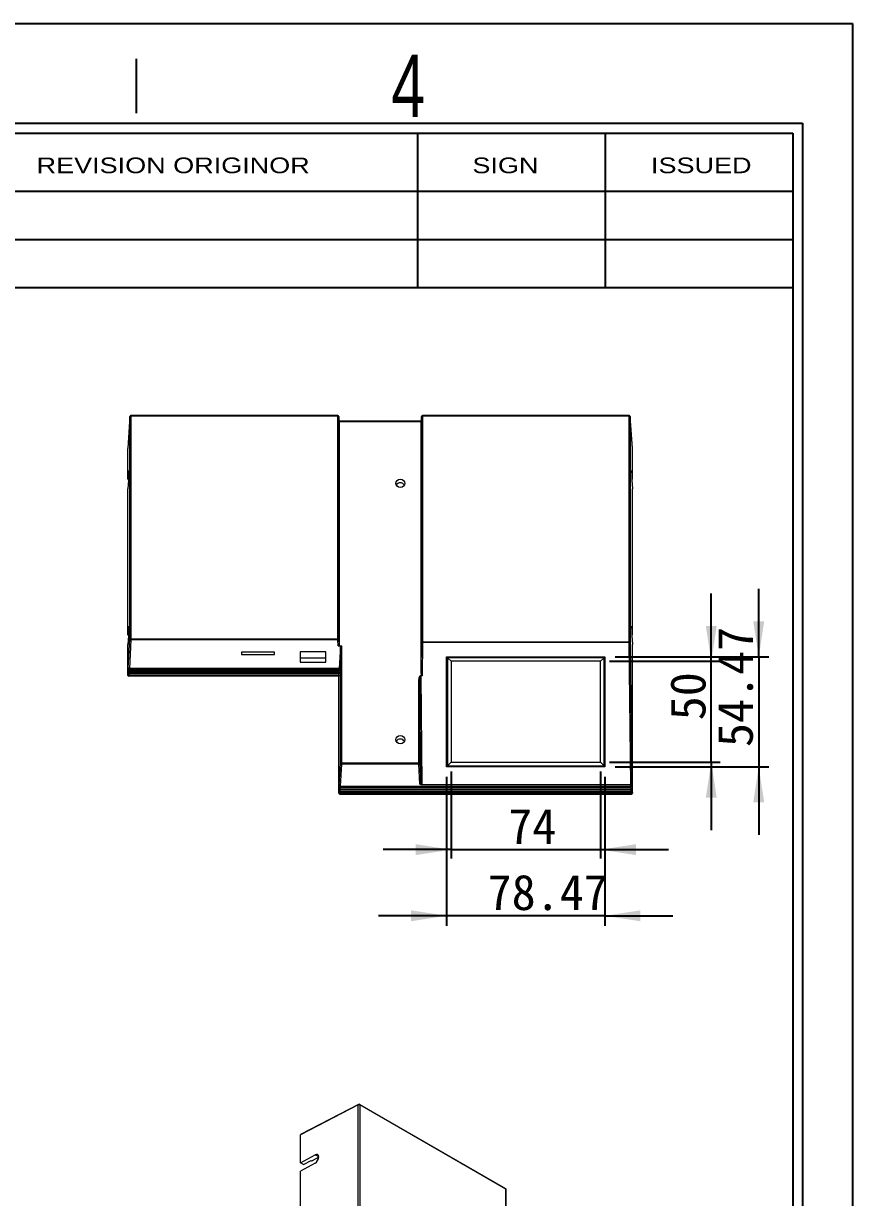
# Model space of a CAD drawing. Header units: millimetres. Extents: x 2 to 295, y 1 to 209.
# Drawn here: x 213 to 295.1, y 92.4 to 208.7 of the extents above; entities that cross this region are included whole.
import ezdxf

# ---------------------------------------------------------------- set-up
doc = ezdxf.new("R2010")
doc.units = ezdxf.units.MM
doc.layers.add('DIM', color=5, linetype='Continuous')
doc.layers.add('SLD-0', color=179, linetype='Continuous')
doc.styles.add('SLDTEXTSTYLE0', font='SIMSUN.TTC', dxfattribs={"width": 0.67})
doc.styles.add('SLDTEXTSTYLE14', font='SIMSUN.TTC')
doc.styles.add('SLDTEXTSTYLE4', font='GOTHIC.TTF', dxfattribs={"width": 0.7304})
doc.styles.add('SLDTEXTSTYLE9', font='ARIAL.TTF', dxfattribs={"width": 1.2324})
doc.dimstyles.new('SLDDIMSTYLE3', dxfattribs={"dimtxt": 3.5, "dimasz": 3.5, "dimexe": 0, "dimexo": 0.0625, "dimgap": 0.875, "dimtad": 2, "dimlfac": 5, "dimrnd": 1e-09, "dimzin": 12, "dimdsep": 46, "dimtxsty": 'SLDTEXTSTYLE0', "dimsah": 1, "dimcen": 0.09, "dimadec": 0, "dimazin": 3, "dimtfac": 1, "dimtmove": 0, "dimatfit": 0, "dimfxl": 0, "dimfrac": 2, "dimtolj": 1, "dimtzin": 12, "dimarcsym": 0})

# ---------------------------------------------------------------- blocks, each defined once
blk = doc.blocks.new('_D_13')
at = {"layer": 'DIM'}
for p, q in [((281.12, 145.51), (281.12, 152.24)), ((271.04, 145.51), (282.01, 145.51)), ((281.12, 135.51), (281.12, 145.51)), ((271.04, 135.51), (282.01, 135.51)), ((281.12, 135.51), (281.12, 128.78))]:
    blk.add_line(p, q, dxfattribs=at)
for points in [[(281.12, 145.51), (281.66, 149.01), (280.58, 149.01)], [(281.12, 135.51), (280.58, 132.01), (281.66, 132.01)]]:
    blk.add_solid(points, dxfattribs=at)
at = {"layer": 'DIM', "insert": (277.05, 139.67), "char_height": 3.5, "attachment_point": 1, "rotation": 90, "style": 'SLDTEXTSTYLE14'}
blk.add_mtext('50', dxfattribs=at)
blk = doc.blocks.new('_D_14')
at = {"layer": 'DIM'}
for p, q in [((255.35, 134.61), (255.35, 125.97)), ((270.15, 134.61), (270.15, 125.97)), ((255.35, 126.86), (248.62, 126.86)), ((255.35, 126.86), (270.15, 126.86)), ((270.15, 126.86), (276.88, 126.86))]:
    blk.add_line(p, q, dxfattribs=at)
for points in [[(255.35, 126.86), (251.85, 127.4), (251.85, 126.32)], [(270.15, 126.86), (273.65, 126.32), (273.65, 127.4)]]:
    blk.add_solid(points, dxfattribs=at)
at = {"layer": 'DIM', "insert": (261.01, 130.93), "char_height": 3.5, "attachment_point": 1, "style": 'SLDTEXTSTYLE14'}
blk.add_mtext('74', dxfattribs=at)
blk = doc.blocks.new('_D_15')
at = {"layer": 'DIM'}
for p, q in [((285.82, 145.96), (285.82, 152.69)), ((271.59, 145.96), (286.82, 145.96)), ((285.82, 145.96), (285.82, 135.06)), ((271.59, 135.06), (286.82, 135.06)), ((285.82, 135.06), (285.82, 128.33))]:
    blk.add_line(p, q, dxfattribs=at)
for points in [[(285.82, 145.96), (286.36, 149.46), (285.28, 149.46)], [(285.82, 135.06), (285.28, 131.56), (286.36, 131.56)]]:
    blk.add_solid(points, dxfattribs=at)
at = {"layer": 'DIM', "insert": (281.74, 137.02), "char_height": 3.5, "attachment_point": 1, "rotation": 90, "style": 'SLDTEXTSTYLE14'}
blk.add_mtext('54.47', dxfattribs=at)
blk = doc.blocks.new('_D_16')
at = {"layer": 'DIM'}
for p, q in [((254.9, 134.06), (254.9, 119.31)), ((270.59, 134.06), (270.59, 119.31)), ((254.9, 120.31), (248.17, 120.31)), ((270.59, 120.31), (254.9, 120.31)), ((270.59, 120.31), (277.32, 120.31))]:
    blk.add_line(p, q, dxfattribs=at)
for points in [[(254.9, 120.31), (251.4, 120.85), (251.4, 119.77)], [(270.59, 120.31), (274.09, 119.77), (274.09, 120.85)]]:
    blk.add_solid(points, dxfattribs=at)
at = {"layer": 'DIM', "insert": (258.97, 124.38), "char_height": 3.5, "attachment_point": 1, "style": 'SLDTEXTSTYLE14'}
blk.add_mtext('78.47', dxfattribs=at)

msp = doc.modelspace()

# ---------------------------------------------------------------- linework, layer by layer
at = {"color": 7, "linetype": 'Continuous', "lineweight": 15}
for p, q in [((223.5538, 169.7494), (223.3469, 166.5972)), ((223.554, 169.7549), (223.347, 166.6026)), ((223.5538, 147.7106), (223.5538, 169.7494)), ((244.1294, 169.8483), (223.6538, 169.8483)), ((223.6538, 169.7906), (223.6538, 147.7518)), ((244.1294, 169.7906), (223.6538, 169.7906)), ((244.1294, 147.7518), (244.1294, 169.7906)), ((244.2633, 169.2352), (244.2292, 169.7549)), ((244.2294, 169.7494), (244.2294, 147.7106)), ((244.2635, 169.2299), (244.2294, 169.7494)), ((252.4243, 169.7494), (252.3902, 169.2299)), ((252.4245, 169.7549), (252.3904, 169.2352)), ((252.4243, 147.39), (252.4243, 169.7494)), ((273, 169.8483), (252.5243, 169.8483)), ((252.5243, 169.7906), (252.5243, 147.4311)), ((273, 169.7906), (252.5243, 169.7906)), ((273, 147.4311), (273, 169.7906)), ((273.3067, 166.6026), (273.0997, 169.7549)), ((273.0999, 169.7494), (273.0999, 147.39)), ((273.3069, 166.5972), (273.0999, 169.7494)), ((252.394, 169.2899), (244.2598, 169.2899)), ((252.3902, 169.2322), (244.2635, 169.2322)), ((244.2635, 169.2299), (244.2635, 147.1189)), ((252.3902, 144.3077), (252.3902, 169.2299)), ((223.3469, 163.5315), (223.3469, 166.5972)), ((273.3069, 163.5315), (273.3069, 166.5972)), ((223.3469, 163.5315), (223.3992, 164.361)), ((273.3069, 163.5315), (273.2545, 164.361)), ((223.4029, 163.5315), (223.3469, 163.5315)), ((223.3992, 163.4547), (223.3469, 162.5936)), ((273.3069, 163.5315), (273.2508, 163.5315)), ((273.2545, 163.4547), (273.3069, 162.5936)), ((223.3469, 148.1243), (223.3469, 162.5936)), ((273.3069, 148.1243), (273.3069, 162.5936)), ((223.3469, 148.1243), (223.3992, 148.9537)), ((273.3069, 148.1243), (273.2545, 148.9537)), ((223.4029, 148.1243), (223.3469, 148.1243)), ((223.3992, 148.0474), (223.3469, 147.1864)), ((223.3901, 144.8714), (223.5538, 147.7106)), ((223.6538, 147.7518), (223.6538, 147.6204)), ((223.6538, 147.7518), (244.1294, 147.7518)), ((244.1294, 147.7518), (244.1294, 147.6204)), ((244.2294, 147.7106), (244.2635, 147.1189)), ((273.3069, 148.1243), (273.2508, 148.1243)), ((273.2545, 148.0474), (273.3069, 147.1864)), ((223.3469, 144.1207), (223.3469, 147.1864)), ((223.6538, 147.6204), (223.4917, 144.8093)), ((244.1294, 147.6204), (223.6538, 147.6204)), ((244.1636, 147.0283), (244.1294, 147.6204)), ((244.1636, 147.0283), (244.4971, 147.0283)), ((244.3971, 146.984), (244.2718, 144.8093)), ((244.3971, 135.4131), (244.3971, 146.984)), ((244.4971, 147.0283), (244.4971, 135.4543)), ((252.3902, 144.3077), (252.4243, 147.39)), ((252.5243, 147.3889), (252.4243, 147.39)), ((252.5243, 147.3889), (252.4876, 144.0762)), ((252.5243, 147.4311), (252.5243, 147.3889)), ((252.5243, 147.4311), (273, 147.4311)), ((273, 147.3889), (252.5243, 147.3889)), ((273, 147.3889), (273, 147.4311)), ((273.0999, 147.39), (273, 147.3889)), ((273.1557, 133.3167), (273, 147.3889)), ((273.0999, 147.39), (273.2553, 133.3546)), ((273.3069, 132.4592), (273.3069, 147.1864)), ((234.5969, 146.4286), (234.5969, 146.1924)), ((237.8769, 146.4286), (234.5969, 146.4286)), ((234.5969, 146.1924), (237.8769, 146.1924)), ((237.8769, 146.1924), (237.8769, 146.4286)), ((240.3969, 146.4468), (240.3969, 145.4202)), ((242.9369, 146.4468), (240.3969, 146.4468)), ((242.9369, 145.8189), (240.3969, 145.8189)), ((240.3969, 145.4202), (242.9369, 145.4202)), ((242.9369, 145.4202), (242.9369, 146.4468)), ((254.8996, 145.9551), (270.5941, 145.9551)), ((254.8996, 135.0606), (254.8996, 145.9551)), ((254.9891, 145.8656), (254.8996, 145.9551)), ((254.9891, 145.8656), (254.9891, 135.1501)), ((254.9891, 145.8656), (255.3469, 145.5078)), ((270.5046, 145.8656), (254.9891, 145.8656)), ((255.3469, 145.5078), (255.3469, 135.5078)), ((270.1469, 145.5078), (255.3469, 145.5078)), ((270.5046, 145.8656), (270.1469, 145.5078)), ((270.1469, 135.5078), (270.1469, 145.5078)), ((270.5941, 145.9551), (270.5046, 145.8656)), ((270.5046, 135.1501), (270.5046, 145.8656)), ((270.5941, 145.9551), (270.5941, 135.0606)), ((223.3469, 144.1207), (223.3561, 144.2809)), ((223.3587, 144.3263), (223.3718, 144.5535)), ((223.3744, 144.5989), (223.3875, 144.826)), ((244.2404, 144.2642), (223.4603, 144.2642)), ((223.4725, 144.4251), (244.2514, 144.4251)), ((244.2561, 144.5367), (223.476, 144.5367)), ((223.4882, 144.6976), (244.2671, 144.6976)), ((244.2718, 144.8093), (223.4917, 144.8093)), ((244.2496, 144.4251), (244.2404, 144.2642)), ((244.2653, 144.6976), (244.2561, 144.5367)), ((244.2269, 144.0301), (223.4468, 144.0301)), ((223.4568, 144.1525), (244.2357, 144.1525)), ((244.2339, 144.1525), (244.2269, 144.0301)), ((244.2269, 132.4592), (244.2269, 144.0301)), ((252.1566, 135.4543), (252.1566, 143.6997)), ((252.3695, 133.4541), (252.2566, 143.6586)), ((252.2566, 143.6586), (252.2566, 135.4131)), ((252.3519, 144.1185), (252.4458, 144.1185)), ((252.3519, 144.1185), (252.3519, 144.0762)), ((252.3519, 144.0762), (252.471, 133.3167)), ((252.4876, 144.0762), (252.3519, 144.0762)), ((252.4876, 144.0762), (252.4458, 144.1185)), ((244.2699, 133.2065), (244.3971, 135.4131)), ((244.4971, 135.3229), (244.3709, 133.133)), ((244.4971, 135.4543), (244.4971, 135.3229)), ((244.4971, 135.4543), (252.1566, 135.4543)), ((252.1566, 135.3229), (244.4971, 135.3229)), ((252.1566, 135.4543), (252.1566, 135.3229)), ((252.2695, 133.3639), (252.1566, 135.3229)), ((252.2566, 135.4131), (252.3695, 133.4541)), ((254.9891, 135.1501), (254.8996, 135.0606)), ((270.5941, 135.0606), (254.8996, 135.0606)), ((255.3469, 135.5078), (254.9891, 135.1501)), ((254.9891, 135.1501), (270.5046, 135.1501)), ((255.3469, 135.5078), (270.1469, 135.5078)), ((270.1469, 135.5078), (270.5046, 135.1501)), ((270.5941, 135.0606), (270.5046, 135.1501)), ((244.2269, 132.4592), (244.2361, 132.6194)), ((244.2387, 132.6648), (244.2519, 132.8931)), ((244.2544, 132.9367), (244.2678, 133.1688)), ((244.3505, 132.7804), (244.3403, 132.6027)), ((244.3403, 132.6027), (273.1934, 132.6027)), ((244.3525, 132.7762), (273.1812, 132.7762)), ((244.3668, 133.0619), (244.3556, 132.869)), ((244.3556, 132.869), (273.1781, 132.869)), ((244.3682, 133.0614), (273.1655, 133.0614)), ((244.3709, 133.133), (273.1629, 133.133)), ((252.471, 133.3167), (273.1543, 133.3167)), ((273.1543, 133.2811), (252.471, 133.2811)), ((273.1543, 133.2811), (273.1543, 133.3167)), ((273.1629, 133.133), (273.1543, 133.2811)), ((273.1557, 133.3167), (273.1566, 133.2811)), ((273.1781, 132.869), (273.167, 133.0619)), ((273.1934, 132.6027), (273.1832, 132.7804)), ((273.2553, 133.3546), (273.2638, 133.2065)), ((273.266, 133.1688), (273.2793, 132.9367)), ((273.2819, 132.8931), (273.295, 132.6648)), ((273.2976, 132.6194), (273.3069, 132.4592)), ((244.3268, 132.3686), (273.2069, 132.3686)), ((244.3368, 132.491), (273.1969, 132.491)), ((246.1676, 101.5878), (240.4333, 98.6153)), ((246.1904, 101.6347), (240.4553, 98.6618)), ((246.1676, 81.7318), (246.1676, 101.5878)), ((260.7649, 93.2743), (246.2864, 101.6325)), ((246.3071, 101.5867), (246.3071, 81.7308)), ((260.7856, 93.2285), (246.3071, 101.5867)), ((240.4333, 95.8533), (240.4333, 98.6153)), ((240.4333, 95.8533), (241.8845, 96.6341)), ((240.7444, 95.6737), (240.4333, 95.8533)), ((241.8845, 95.8176), (240.4333, 95.0083)), ((240.7444, 95.6737), (241.4991, 96.0797)), ((241.4991, 96.0797), (241.5415, 96.0552)), ((241.5415, 96.0552), (241.5996, 96.0549)), ((242.2469, 96.4032), (241.5996, 96.0549)), ((240.4333, 81.9721), (240.4333, 95.0083)), ((260.7856, 73.3725), (260.7856, 93.2285)), ((260.8149, 73.3317), (260.8149, 93.1877))]:
    msp.add_line(p, q, dxfattribs=at)
at = {"color": 8, "linetype": 'Continuous', "lineweight": 15}
for p, q in [((223.554, 169.7549), (223.5538, 169.7494)), ((223.6538, 169.8483), (223.6538, 169.7906)), ((244.1294, 169.8483), (244.1294, 169.7906)), ((244.2292, 169.7549), (244.2294, 169.7494)), ((252.4245, 169.7549), (252.4243, 169.7494)), ((252.5243, 169.7906), (252.5243, 169.8483)), ((273, 169.7906), (273, 169.8483)), ((273.0997, 169.7549), (273.0999, 169.7494)), ((223.4093, 164.361), (223.3992, 164.361)), ((273.2545, 164.361), (273.2445, 164.361)), ((223.4093, 148.9537), (223.3992, 148.9537)), ((273.2545, 148.9537), (273.2445, 148.9537)), ((223.4697, 144.4267), (223.4603, 144.2642)), ((223.4854, 144.6993), (223.476, 144.5367)), ((223.454, 144.1541), (223.4468, 144.0301)), ((244.334, 132.4926), (244.3268, 132.3686)), ((273.2069, 132.3686), (273.1998, 132.4923)), ((242.2473, 96.4247), (241.8845, 96.6341))]:
    msp.add_line(p, q, dxfattribs=at)
at = {"color": 7, "linetype": 'Continuous', "lineweight": 15, "flags": 128}
for points in [[(223.5538, 169.7494), (223.5562, 169.7575), (223.5621, 169.7653), (223.5715, 169.7724), (223.584, 169.7786), (223.599, 169.7837), (223.6161, 169.7875), (223.6346, 169.7898), (223.6538, 169.7906)], [(244.1294, 169.7906), (244.1486, 169.7898), (244.1671, 169.7875), (244.1842, 169.7837), (244.1992, 169.7786), (244.2117, 169.7724), (244.2211, 169.7653), (244.2271, 169.7575), (244.2294, 169.7494)], [(252.5243, 169.7906), (252.5051, 169.7898), (252.4866, 169.7875), (252.4695, 169.7837), (252.4545, 169.7786), (252.4421, 169.7724), (252.4327, 169.7653), (252.4267, 169.7575), (252.4243, 169.7494)], [(273.0999, 169.7494), (273.0976, 169.7575), (273.0916, 169.7653), (273.0822, 169.7724), (273.0697, 169.7786), (273.0547, 169.7837), (273.0376, 169.7875), (273.0191, 169.7898), (273, 169.7906)], [(249.8769, 163.1329), (249.9111, 163.289), (250.0087, 163.4213), (250.1547, 163.5097), (250.3269, 163.5408), (250.4991, 163.5097), (250.6451, 163.4213), (250.7426, 163.289), (250.7769, 163.1329), (250.7426, 162.9769), (250.6451, 162.8445), (250.4991, 162.7561), (250.3269, 162.7251), (250.1547, 162.7561), (250.0087, 162.8445), (249.9111, 162.9769), (249.8769, 163.1329)], [(223.5538, 147.7106), (223.5562, 147.7187), (223.5621, 147.7264), (223.5715, 147.7336), (223.584, 147.7398), (223.599, 147.7449), (223.6161, 147.7487), (223.6346, 147.751), (223.6538, 147.7518)], [(244.1294, 147.7518), (244.1486, 147.751), (244.1671, 147.7487), (244.1842, 147.7449), (244.1992, 147.7398), (244.2117, 147.7336), (244.2211, 147.7264), (244.2271, 147.7187), (244.2294, 147.7106)], [(252.4243, 147.39), (252.4267, 147.3981), (252.4327, 147.4058), (252.4421, 147.4129), (252.4545, 147.4192), (252.4695, 147.4243), (252.4866, 147.428), (252.5051, 147.4304), (252.5243, 147.4311)], [(273.0999, 147.39), (273.0976, 147.3981), (273.0916, 147.4058), (273.0822, 147.4129), (273.0697, 147.4192), (273.0547, 147.4243), (273.0376, 147.428), (273.0191, 147.4304), (273, 147.4311)], [(252.1566, 143.6997), (252.1758, 143.699), (252.1943, 143.6966), (252.2114, 143.6928), (252.2264, 143.6878), (252.2388, 143.6815), (252.2482, 143.6744), (252.2542, 143.6667), (252.2566, 143.6586)], [(249.8769, 137.7563), (249.9111, 137.9124), (250.0087, 138.0447), (250.1547, 138.1331), (250.3269, 138.1642), (250.4991, 138.1331), (250.6451, 138.0447), (250.7426, 137.9124), (250.7769, 137.7563), (250.7426, 137.6002), (250.6451, 137.4679), (250.4991, 137.3795), (250.3269, 137.3485), (250.1547, 137.3795), (250.0087, 137.4679), (249.9111, 137.6002), (249.8769, 137.7563)], [(244.4971, 135.4543), (244.4779, 135.4535), (244.4594, 135.4512), (244.4424, 135.4474), (244.4273, 135.4423), (244.4149, 135.4361), (244.4055, 135.429), (244.3995, 135.4212), (244.3971, 135.4131)], [(252.1566, 135.4543), (252.1758, 135.4535), (252.1943, 135.4512), (252.2114, 135.4474), (252.2264, 135.4423), (252.2388, 135.4361), (252.2482, 135.429), (252.2542, 135.4212), (252.2566, 135.4131)]]:
    msp.add_lwpolyline(points, dxfattribs=at)
at = {"color": 7, "linetype": 'Continuous', "lineweight": 15}
for centre, radius, start, end in [((223.6538, 169.7483), 0.1, 90, 176.244055), ((244.1294, 169.7483), 0.1, 3.755945, 90), ((252.5243, 169.7483), 0.1, 90, 176.244055), ((273, 169.7483), 0.1, 3.755945, 90), ((250.3269, 162.723), 0.4671, 29.848029, 150.151971), ((223.65, 147.7167), 0.0963, 183.609268, 272.265895), ((244.1333, 147.7167), 0.0963, 267.734105, 356.390732), ((250.3269, 137.3463), 0.4671, 29.848029, 150.151971), ((244.4933, 135.4192), 0.0963, 183.609268, 272.265895), ((252.1604, 135.4192), 0.0963, 267.734105, 356.390732), ((246.2363, 101.4497), 0.1543, 62.678403, 116.455633), ((246.2364, 101.5459), 0.1, 60.002688, 117.400357), ((260.7149, 93.1877), 0.1, 0, 60.002688)]:
    msp.add_arc(centre, radius, start, end, dxfattribs=at)
at = {"color": 8, "linetype": 'Continuous', "lineweight": 15}
for centre, radius, start, end in [((246.2179, 101.5923), 0.0505, 122.984948, 185.139046), ((246.258, 101.5921), 0.0494, 353.794125, 54.893694), ((260.7365, 93.2338), 0.0494, 353.794125, 54.893694), ((260.767, 93.1842), 0.0481, 4.164475, 67.155666)]:
    msp.add_arc(centre, radius, start, end, dxfattribs=at)
at = {"color": 7, "linetype": 'Continuous', "lineweight": 15}
for centre, major_axis, ratio, start_param, end_param in [((252.4902, 169.2298), (0.1, -0.0003), 0.90630562, 3.11924921, 3.14474392), ((223.3992, 163.9078), (0.0055, 0.5), 0.0237296, 3.57818772, 6.71978038), ((273.2545, 163.9078), (-0.0055, 0.5), 0.0237296, 5.84659024, 8.98818289), ((223.3992, 148.5006), (0.0055, 0.5), 0.0237296, 3.57818772, 6.71978038), ((273.2545, 148.5006), (-0.0055, 0.5), 0.0237296, 5.84659024, 8.98818289), ((244.1635, 147.119), (0.1, -0.0005), 0.9065456, 4.71751638, 6.28739914), ((244.4971, 146.9828), (0.1, 0), 0.45426723, 1.57079633, 3.11541271), ((223.3574, 144.3036), (0.0006, 0.05), 0.0237296, 2.04229798, 5.18389063), ((223.3731, 144.5762), (0.0006, 0.05), 0.0237296, 2.04229798, 5.18389063), ((223.3888, 144.8487), (0.0006, 0.05), 0.0237296, 2.04229798, 5.18389063), ((244.2373, 144.3025), (0.0017, 0.15), 0.0237296, 3.14185541, 4.45416298), ((244.253, 144.5751), (0.0017, 0.15), 0.0237296, 3.14185541, 4.45416298), ((244.2688, 144.8476), (0.0017, 0.15), 0.0237296, 3.14185541, 4.45416298), ((252.4902, 144.3128), (0.003, 0.2144), 0.46626324, 1.6011165, 2.71185391), ((223.4469, 144.1208), (0.1, 0.0005), 0.9065456, 3.13737882, 4.70726158), ((252.3567, 143.6896), (-0.0061, 0.4289), 0.46626324, 6.27659173, 7.82366146), ((252.3567, 143.6473), (-0.0053, 0.4289), 0.23313299, 6.27772863, 7.82479836), ((244.2374, 132.6421), (0.0006, 0.05), 0.0237296, 2.04229798, 5.18389063), ((244.2531, 132.9273), (0.0006, 0.05), 0.0237296, 2.32525466, 4.90093395), ((244.2688, 133.2125), (0.0006, 0.05), 0.0237296, 2.63474411, 4.5914445), ((244.3531, 132.9262), (0.0006, 0.15), 0.00791073, 2.90496525, 3.14162184), ((244.3688, 133.2114), (0.0006, 0.15), 0.00791073, 3.06338286, 4.16245545), ((273.1535, 133.384), (0.0039, -0.0673), 0.89070157, 6.23188647, 6.25469951), ((273.1535, 133.384), (-0.0059, 0.1028), 0.97096153, 3.09029382, 3.11310686), ((273.1553, 133.3535), (0.1, 0.0021), 0.36749543, 4.70868325, 6.25575298), ((273.1553, 133.3535), (0.0999, 0.0039), 0.72369277, 4.69715759, 6.24422731), ((273.1649, 133.2114), (-0.0006, 0.15), 0.00791073, 2.12072985, 3.21980244), ((273.1806, 132.9262), (-0.0006, 0.15), 0.00791073, 3.14156347, 3.37822005), ((273.2649, 133.2125), (-0.0006, 0.05), 0.0237296, 1.69174081, 3.64844119), ((273.2806, 132.9273), (-0.0006, 0.05), 0.0237296, 1.38225136, 3.95793064), ((273.2963, 132.6421), (-0.0006, 0.05), 0.0237296, 1.09929467, 4.24088733), ((244.3269, 132.4593), (0.1, 0.0005), 0.9065456, 3.13737882, 4.70726158), ((273.2068, 132.4593), (0.1, -0.0005), 0.9065456, 4.71751638, 6.28739914), ((240.504, 98.5745), (-0.05, 0.0867), 0.57698604, 6.25702117, 7.06832201), ((241.8845, 96.2258), (0.26, 0.4272), 0.59229228, 3.94070322, 7.08229587)]:
    msp.add_ellipse(centre, major_axis=major_axis, ratio=ratio, start_param=start_param, end_param=end_param, dxfattribs=at)
at = {"color": 8, "linetype": 'Continuous', "lineweight": 15}
for centre, major_axis, start_param, end_param in [((223.4574, 144.3025), (0.0006, 0.15), 3.14162553, 4.45409423), ((223.4731, 144.5751), (0.0006, 0.15), 3.14162553, 4.45409423), ((223.4888, 144.8476), (0.0006, 0.15), 3.14162553, 4.45409423), ((244.3374, 132.641), (0.0006, 0.15), 3.14162553, 4.45409423), ((244.3531, 132.9262), (0.0006, 0.15), 3.14162184, 4.3209008), ((273.1806, 132.9262), (-0.0006, 0.15), 1.9622845, 3.14156347), ((273.1964, 132.641), (-0.0006, 0.15), 1.82909108, 3.14157804)]:
    msp.add_ellipse(centre, major_axis=major_axis, ratio=0.00791073, start_param=start_param, end_param=end_param, dxfattribs=at)
at = {"color": 7, "linetype": 'Continuous', "lineweight": 15}
for points, knots in [([(223.3561, 144.2806), (223.3561, 144.2746), (223.3562, 144.2614), (223.3564, 144.252), (223.3573, 144.2406), (223.3595, 144.2276), (223.3656, 144.2093), (223.3799, 144.186), (223.405, 144.165), (223.4329, 144.1529), (223.4508, 144.1538), (223.4568, 144.1542)], [0, 0, 0, 0, 0.10279912, 0.22461945, 0.27180924, 0.33051214, 0.42377993, 0.56160138, 0.7337207, 0.90987766, 1, 1, 1, 1]), ([(223.4584, 144.2642), (223.4296, 144.2649), (223.4023, 144.2748), (223.3758, 144.2946), (223.3692, 144.3019), (223.3608, 144.3156), (223.359, 144.3219), (223.3587, 144.3263)], [0, 0, 0, 0, 0.5, 0.5, 0.75, 0.75, 1, 1, 1, 1]), ([(223.3718, 144.5532), (223.3718, 144.5471), (223.3719, 144.534), (223.3721, 144.5246), (223.373, 144.5131), (223.3752, 144.5001), (223.3813, 144.4819), (223.3956, 144.4585), (223.4207, 144.4375), (223.4487, 144.4254), (223.4665, 144.4264), (223.4726, 144.4267)], [0, 0, 0, 0, 0.10279912, 0.22461945, 0.27180924, 0.33051214, 0.42377993, 0.56160138, 0.7337207, 0.90987766, 1, 1, 1, 1]), ([(223.4741, 144.5367), (223.4453, 144.5375), (223.418, 144.5474), (223.3915, 144.5672), (223.3849, 144.5744), (223.3765, 144.5882), (223.3747, 144.5944), (223.3744, 144.5989)], [0, 0, 0, 0, 0.5, 0.5, 0.75, 0.75, 1, 1, 1, 1]), ([(223.3875, 144.8257), (223.3875, 144.8197), (223.3876, 144.8065), (223.3878, 144.7971), (223.3887, 144.7857), (223.3909, 144.7727), (223.397, 144.7544), (223.4113, 144.7311), (223.4364, 144.7101), (223.4644, 144.698), (223.4822, 144.699), (223.4883, 144.6993)], [0, 0, 0, 0, 0.10279912, 0.22461945, 0.27180924, 0.33051214, 0.42377993, 0.56160138, 0.7337207, 0.90987766, 1, 1, 1, 1]), ([(223.4898, 144.8093), (223.4611, 144.81), (223.4337, 144.8199), (223.4072, 144.8397), (223.4007, 144.847), (223.3922, 144.8607), (223.3904, 144.867), (223.3901, 144.8714)], [0, 0, 0, 0, 0.5, 0.5, 0.75, 0.75, 1, 1, 1, 1]), ([(244.2361, 132.6191), (244.2361, 132.6131), (244.2362, 132.5999), (244.2364, 132.5905), (244.2373, 132.5791), (244.2395, 132.5661), (244.2456, 132.5478), (244.2599, 132.5245), (244.285, 132.5035), (244.3129, 132.4914), (244.3308, 132.4923), (244.3368, 132.4927)], [0, 0, 0, 0, 0.10279912, 0.22461945, 0.27180924, 0.33051214, 0.42377993, 0.56160138, 0.7337207, 0.90987766, 1, 1, 1, 1]), ([(244.3384, 132.6027), (244.3096, 132.6034), (244.2823, 132.6133), (244.2558, 132.6331), (244.2492, 132.6404), (244.2408, 132.6541), (244.239, 132.6604), (244.2387, 132.6648)], [0, 0, 0, 0, 0.5, 0.5, 0.75, 0.75, 1, 1, 1, 1]), ([(244.2518, 132.8915), (244.2519, 132.8865), (244.252, 132.8786), (244.2524, 132.8705), (244.2536, 132.8592), (244.2581, 132.8402), (244.2704, 132.8161), (244.2939, 132.7931), (244.3224, 132.7783), (244.3432, 132.7777), (244.3524, 132.7774)], [0, 0, 0, 0, 0.11457335, 0.18098292, 0.2330794, 0.32308176, 0.49574346, 0.66532407, 0.85151157, 1, 1, 1, 1]), ([(244.354, 132.869), (244.3261, 132.8696), (244.2993, 132.8793), (244.2725, 132.8999), (244.2657, 132.9077), (244.2567, 132.923), (244.2546, 132.9306), (244.2544, 132.9367)], [0, 0, 0, 0, 0.5, 0.5, 0.75, 0.75, 1, 1, 1, 1]), ([(244.2678, 133.165), (244.2679, 133.1621), (244.268, 133.1576), (244.2689, 133.1476), (244.272, 133.1317), (244.2807, 133.1105), (244.2991, 133.0875), (244.3189, 133.0717), (244.3334, 133.0686), (244.3367, 133.0679)], [0, 0, 0, 0, 0.10807722, 0.1730645, 0.2760582, 0.46464979, 0.67473668, 0.92475531, 1, 1, 1, 1]), ([(244.3695, 133.133), (244.3424, 133.1336), (244.3161, 133.1431), (244.2799, 133.1718), (244.2703, 133.1911), (244.2699, 133.2065)], [0, 0, 0, 0, 0.5, 0.5, 1, 1, 1, 1]), ([(244.3367, 133.0679), (244.3449, 133.0646), (244.3553, 133.0604), (244.366, 133.0622), (244.3682, 133.0625)], [0, 0, 0, 0, 0.79199292, 1, 1, 1, 1]), ([(252.3695, 133.4541), (252.3695, 133.4436), (252.3673, 133.4322), (252.3576, 133.4102), (252.35, 133.3996), (252.3304, 133.382), (252.3186, 133.375), (252.294, 133.3661), (252.2813, 133.364), (252.2695, 133.3639)], [0, 0, 0, 0, 0.25, 0.25, 0.5, 0.5, 0.75, 0.75, 1, 1, 1, 1]), ([(252.471, 133.2811), (252.4653, 133.2811), (252.4538, 133.2813), (252.4367, 133.2825), (252.4197, 133.2844), (252.4029, 133.2871), (252.3861, 133.2906), (252.3694, 133.2949), (252.3529, 133.2999), (252.3316, 133.3074), (252.3078, 133.3178), (252.2865, 133.3321), (252.2727, 133.3476), (252.2706, 133.3584), (252.2695, 133.3639)], [0, 0, 0, 0, 0.05777936, 0.11577142, 0.17453667, 0.23461399, 0.29650798, 0.36068039, 0.42754582, 0.49747095, 0.63358477, 0.75881824, 0.87882688, 1, 1, 1, 1]), ([(252.3695, 133.4541), (252.3698, 133.45), (252.3703, 133.4414), (252.3729, 133.4267), (252.3775, 133.4068), (252.3839, 133.387), (252.3932, 133.3648), (252.4051, 133.3461), (252.4237, 133.3294), (252.4462, 133.3187), (252.4628, 133.3174), (252.471, 133.3167)], [0, 0, 0, 0, 0.07730496, 0.16426401, 0.26115765, 0.41875495, 0.49805038, 0.64179333, 0.7692918, 0.88625762, 1, 1, 1, 1]), ([(273.1642, 133.133), (273.1913, 133.1336), (273.2176, 133.1431), (273.2538, 133.1718), (273.2634, 133.1911), (273.2638, 133.2065)], [0, 0, 0, 0, 0.5, 0.5, 1, 1, 1, 1]), ([(273.1654, 133.0629), (273.1692, 133.0623), (273.179, 133.061), (273.1882, 133.0648), (273.1939, 133.0672)], [0, 0, 0, 0, 0.38572256, 1, 1, 1, 1]), ([(273.1798, 132.869), (273.2076, 132.8696), (273.2344, 132.8793), (273.2612, 132.8999), (273.2681, 132.9077), (273.277, 132.923), (273.2791, 132.9306), (273.2793, 132.9367)], [0, 0, 0, 0, 0.5, 0.5, 0.75, 0.75, 1, 1, 1, 1]), ([(273.1815, 132.7775), (273.1906, 132.7777), (273.2102, 132.7782), (273.2361, 132.7912), (273.2562, 132.8086), (273.2689, 132.8267), (273.2762, 132.8434), (273.2796, 132.857), (273.2809, 132.8665), (273.2814, 132.8726), (273.2817, 132.8796), (273.2818, 132.8866), (273.2819, 132.8915)], [0, 0, 0, 0, 0.14544108, 0.31616236, 0.45621356, 0.57478399, 0.67337782, 0.75114341, 0.80303289, 0.83839193, 0.88897606, 1, 1, 1, 1]), ([(273.1939, 133.0672), (273.1995, 133.0685), (273.2141, 133.072), (273.2328, 133.0863), (273.2485, 133.1042), (273.2579, 133.1218), (273.2628, 133.1369), (273.2648, 133.1482), (273.2655, 133.1553), (273.2658, 133.1601), (273.2659, 133.1633), (273.266, 133.165)], [0, 0, 0, 0, 0.12240484, 0.32335263, 0.49252327, 0.63483501, 0.75032492, 0.83526168, 0.88680501, 0.9389864, 1, 1, 1, 1]), ([(273.1953, 132.6027), (273.2241, 132.6034), (273.2515, 132.6133), (273.278, 132.6331), (273.2845, 132.6404), (273.2929, 132.6541), (273.2947, 132.6604), (273.295, 132.6648)], [0, 0, 0, 0, 0.5, 0.5, 0.75, 0.75, 1, 1, 1, 1]), ([(273.1967, 132.4925), (273.2009, 132.4921), (273.2167, 132.4905), (273.2412, 132.4999), (273.2649, 132.5161), (273.2803, 132.5344), (273.2895, 132.5518), (273.2943, 132.5668), (273.2963, 132.578), (273.2969, 132.585), (273.2973, 132.5917), (273.2976, 132.601), (273.2976, 132.6126), (273.2977, 132.6191)], [0, 0, 0, 0, 0.06269633, 0.23604934, 0.37470241, 0.4915202, 0.58972877, 0.66929962, 0.72750684, 0.76288346, 0.7995654, 0.88769398, 1, 1, 1, 1])]:
    msp.add_open_spline(points, degree=3, knots=knots, dxfattribs=at)
for points in [[(223.4603, 144.2642), (223.4597, 144.2642), (223.459, 144.2642), (223.4584, 144.2642)], [(223.476, 144.5367), (223.4754, 144.5367), (223.4747, 144.5367), (223.4741, 144.5367)], [(223.4917, 144.8093), (223.4911, 144.8093), (223.4904, 144.8093), (223.4898, 144.8093)], [(244.3403, 132.6027), (244.3397, 132.6027), (244.339, 132.6027), (244.3384, 132.6027)], [(244.3556, 132.869), (244.3551, 132.869), (244.3545, 132.869), (244.354, 132.869)], [(244.3709, 133.133), (244.3704, 133.133), (244.37, 133.133), (244.3695, 133.133)], [(252.471, 133.3167), (252.471, 133.302), (252.471, 133.2877), (252.471, 133.2811)], [(273.1642, 133.133), (273.1638, 133.133), (273.1633, 133.133), (273.1629, 133.133)], [(273.1798, 132.869), (273.1792, 132.869), (273.1786, 132.869), (273.1781, 132.869)], [(273.1953, 132.6027), (273.1947, 132.6027), (273.1941, 132.6027), (273.1934, 132.6027)]]:
    msp.add_open_spline(points, degree=3, dxfattribs=at)
at = {"layer": 'SLD-0'}
for p, q in [((1.812, 208.6737), (295.1066, 208.6737)), ((295.1066, 208.6737), (295.1066, 1.2938)), ((12.6748, 197.811), (289.1814, 197.811)), ((252.0174, 197.811), (252.0174, 182.5137)), ((270.5994, 197.811), (270.5994, 182.5137)), ((289.1814, 197.811), (289.1814, 7.2189))]:
    msp.add_line(p, q, dxfattribs=at)
at = {"layer": 'SLD-0', "color": 6, "linetype": 'Continuous'}
for p, q in [((224.2039, 199.786), (224.2039, 205.1695)), ((11.6873, 198.7985), (290.1689, 198.7985)), ((290.1689, 198.7985), (290.1689, 6.2314))]:
    msp.add_line(p, q, dxfattribs=at)
at = {"layer": 'SLD-0', "color": 179, "linetype": 'Continuous'}
for p, q in [((178.6588, 192.0745), (289.1814, 192.0745)), ((178.6588, 187.2941), (289.1814, 187.2941)), ((178.6588, 182.5137), (289.1814, 182.5137))]:
    msp.add_line(p, q, dxfattribs=at)

# ---------------------------------------------------------------- texts
at = {"layer": 'SLD-0', "insert": (249.4405, 205.5869), "char_height": 6.172, "attachment_point": 1, "style": 'SLDTEXTSTYLE4'}
msp.add_mtext('4', dxfattribs=at)
at = {"layer": 'SLD-0', "color": 179, "attachment_point": 1, "style": 'SLDTEXTSTYLE9'}
for s, insert, char_height in [('REVISION ORIGINOR', (214.3082, 195.4001), 1.553633), ('SIGN', (257.4664, 195.4001), 1.55363), ('ISSUED', (275.1481, 195.4001), 1.55363)]:
    msp.add_mtext(s, dxfattribs=dict(at, insert=insert, char_height=char_height))

# ---------------------------------------------------------------- dimensions: what is measured, and where the dimension line sits
at = {"layer": 'DIM'}
for base, p1, p2, picture, middle in [((285.8176, 135.0606), (270.5941, 145.9551), (270.5941, 135.0606), '_D_15', (285.8176, 140.4265)), ((281.119, 145.5078), (270.1469, 135.5078), (270.1469, 145.5078), '_D_13', (281.119, 141.0338))]:
    dim = msp.add_linear_dim(base=base, p1=p1, p2=p2, angle=90, dimstyle='SLDDIMSTYLE3', dxfattribs=at)
    dim.commit()
    dim.dimension.update_dxf_attribs({"geometry": picture, "text_midpoint": middle, "dimtype": 160})
for base, p1, p2, picture, middle in [((254.8996, 120.3066), (270.5941, 135.0606), (254.8996, 135.0606), '_D_16', (262.3718, 120.3066)), ((270.1469, 126.8622), (255.3469, 135.5078), (270.1469, 135.5078), '_D_14', (262.3718, 126.8622))]:
    dim = msp.add_linear_dim(base=base, p1=p1, p2=p2, dimstyle='SLDDIMSTYLE3', dxfattribs=at)
    dim.commit()
    dim.dimension.update_dxf_attribs({"geometry": picture, "text_midpoint": middle, "dimtype": 160})

doc.saveas('drawing.dxf')
